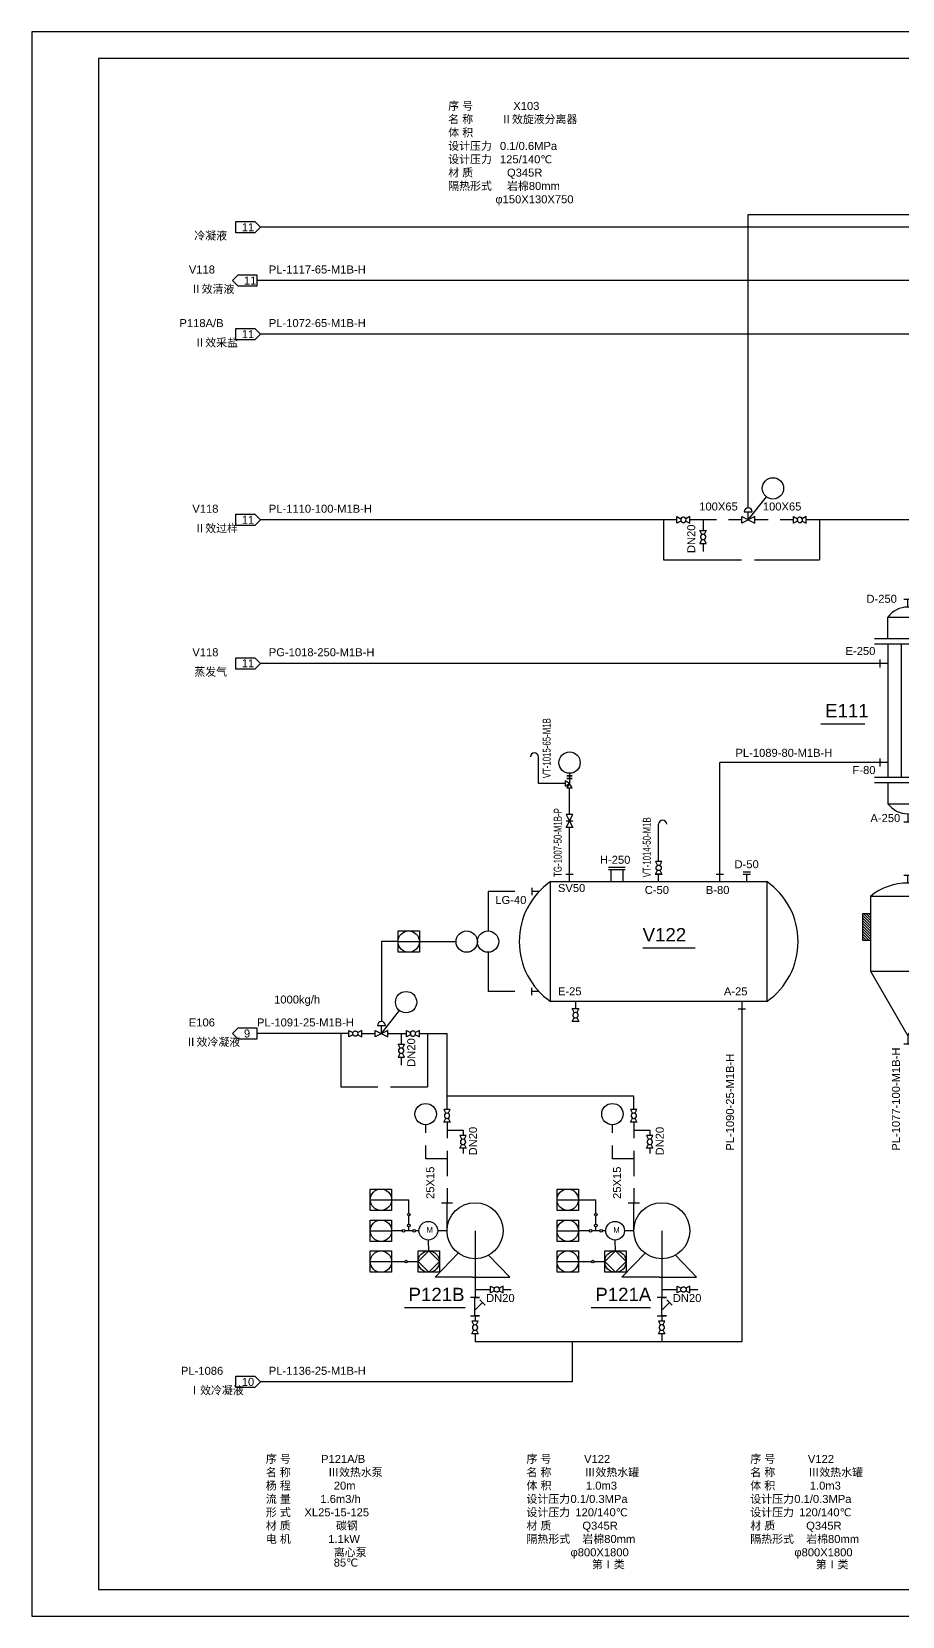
# Model space of a CAD drawing. Header units: millimetres. Extents: x 6119 to 9212, y 773 to 3028.
# Drawn here: x 6153 to 6480, y 2434 to 3028 of the extents above; entities that cross this region are included whole.
import ezdxf

# ---------------------------------------------------------------- set-up
doc = ezdxf.new("R2010")
doc.units = ezdxf.units.MM
doc.header["$LTSCALE"] = 0.5
doc.styles.get("Standard").update_dxf_attribs({"font": 'arial.ttf'})

# ---------------------------------------------------------------- blocks, each defined once
blk = doc.blocks.new('A$C6c86742b')
h = blk.add_hatch()
h.set_pattern_fill('JIS_WOOD', color=256, angle=90)
h.set_pattern_definition([(135, (-1121.0159, -487.17654), (-0.5, -0.5), [])])
h.paths.add_polyline_path([(3, 48.78), (0, 48.78), (0, 38.78), (3, 38.78)])
for p, q in [((15.5, 63.24), (18.5, 63.24)), ((17, 60.24), (17, 63.24)), ((0, 48.78), (0, 38.78)), ((0, 48.78), (3, 48.78)), ((31, 49.94), (34, 49.94)), ((34, 51.44), (34, 48.44)), ((0, 38.78), (3, 38.78)), ((3, 27.25), (17, 3)), ((17, 3), (31, 27.25)), ((15.5, 0), (18.5, 0)), ((17, 3), (17, 0))]:
    blk.add_line(p, q)
blk.add_lwpolyline([(3, 27.25), (31, 27.25), (31, 55.25), (3, 55.25)], close=True)
blk.add_arc((17, 38.1), 22.14, 50.77062, 129.22938)
blk = doc.blocks.new('A$C30e6acbd')
for p, q in [((34.77, 55.9), (41.07, 55.9)), ((34.77, 55), (41.07, 55)), ((35.67, 55), (35.67, 50.5)), ((40.17, 55), (40.17, 50.5)), ((85.28, 54.1), (87.98, 54.1)), ((6.01, 48.08), (6.01, 45.38)), ((13.07, 50.5), (94.07, 50.5)), ((13.07, 5.5), (13.07, 50.5)), ((18.82, 53.2), (21.52, 53.2)), ((20.17, 50.5), (20.17, 53.2)), ((52.22, 53.2), (54.92, 53.2)), ((53.57, 50.5), (53.57, 53.2)), ((75.11, 53.2), (77.81, 53.2)), ((76.46, 50.5), (76.46, 53.2)), ((85.28, 53.2), (87.98, 53.2)), ((86.63, 50.5), (86.63, 53.2)), ((94.07, 50.5), (94.07, 5.5)), ((8.71, 46.73), (6.01, 46.73)), ((6.01, 7.92), (6.01, 10.62)), ((8.71, 9.27), (6.01, 9.27)), ((94.07, 5.5), (13.07, 5.5)), ((23.75, 2.8), (21.05, 2.8)), ((22.4, 5.5), (22.4, 2.8)), ((83.39, 2.8), (86.09, 2.8)), ((84.74, 5.5), (84.74, 2.8))]:
    blk.add_line(p, q)
for centre, start, end in [((28.71, 28), 124.80245, 235.19755), ((78.43, 28), 304.80245, 55.19755)]:
    blk.add_arc(centre, 27.4, start, end)
blk = doc.blocks.new('A$C0952c0bb')
for p, q in [((17.4, 35.44), (21.6, 35.44)), ((19.5, 24.94), (19.5, 35.44)), ((19.5, 24.94), (16, 24.94)), ((15.03, 7.48), (23.71, 16.53)), ((43.03, 7.48), (35.09, 15.75)), ((29.03, 7.48), (15.03, 7.48)), ((29.03, 7.48), (43.03, 7.48))]:
    blk.add_line(p, q)
for centre, radius in [((30, 24.94), 10.5), ((12.5, 24.94), 3.5)]:
    blk.add_circle(centre, radius)
blk.add_text('M', height=2.1).set_placement((11.8, 24.18, 126))
blk = doc.blocks.new('A$Cfcf5278a')
h = blk.add_hatch()
h.set_pattern_fill('JIS_WOOD', color=256)
h.set_pattern_definition([(45, (-1258.7297, -590.2213), (-0.5, 0.5), [])])
h.paths.add_polyline_path([(23, 46.72), (20, 46.72), (20, 36.72), (23, 36.72)])
for p, q in [((11, 83.43), (14, 83.43)), ((12.5, 80.43), (12.5, 83.43)), ((5, 68.72), (5, 76.72)), ((5, 76.72), (20, 76.72)), ((20, 68.72), (20, 76.72)), ((0, 68.72), (25, 68.72)), ((0, 66.72), (25, 66.72)), ((5, 66.72), (5, 16.72)), ((10, 66.72), (10, 16.72)), ((15, 66.72), (15, 16.72)), ((20, 66.72), (20, 16.72)), ((2, 60.84), (2, 57.84)), ((20, 62.75), (23, 62.75)), ((23, 64.25), (23, 61.25)), ((5, 59.34), (2, 59.34)), ((23, 46.72), (20, 46.72)), ((23, 46.72), (23, 36.72)), ((23, 36.72), (20, 36.72)), ((2, 23.63), (2, 20.63)), ((5, 22.13), (2, 22.13)), ((20, 19.32), (23, 19.32)), ((23, 20.82), (23, 17.82)), ((0, 16.72), (25, 16.72)), ((0, 14.72), (25, 14.72)), ((5, 14.72), (5, 6.72)), ((20, 14.72), (20, 6.72)), ((5, 6.72), (20, 6.72)), ((11, 0), (14, 0)), ((12.5, 3), (12.5, 0))]:
    blk.add_line(p, q)
for centre, start, end in [((12.5, 71), 37.29069, 142.70931), ((12.5, 12.43), 217.29069, 322.70931)]:
    blk.add_arc(centre, 9.43, start, end)
blk = doc.blocks.new('A$Cadf2ccbb')
blk.add_lwpolyline([(1.51, 1.64), (0, 2.4), (0, 0), (1.51, 0.76, 1), (3.29, 1.64), (4.8, 2.4), (4.8, 0), (3.29, 0.76, 1.609915), (1.51, 0.76, 4.279146)], format="xyb", close=True)
blk = doc.blocks.new('A$C99887f0c')
for p, q in [((0.9, 4.2), (3.9, 4.2)), ((2.4, 1.2), (2.4, 4.2))]:
    blk.add_line(p, q)
blk.add_lwpolyline([(4.8, 2.4), (0, 0), (0, 2.4), (4.8, 0)], close=True)
blk.add_arc((2.4, 4.2), 1.5, 0, 180)
blk = doc.blocks.new('A$C68e34116')
blk.add_lwpolyline([(2.4, 2.4), (2.4, 1.2), (4.8, 2.4), (4.8, 0), (0, 2.4), (0, 0), (2.4, 1.2), (2.4, 0)])
blk = doc.blocks.new('A$Ca9a4f954')
for p, q in [((1.66, 1.66), (0, 2.62)), ((0, 2.62), (0, 0.7)), ((0, 0.7), (1.66, 1.66)), ((2.62, 4.54), (0.7, 4.54)), ((0.7, 4.54), (1.66, 4.54)), ((2.62, 3.58), (0.7, 3.58)), ((0.7, 3.58), (1.66, 3.58)), ((1.66, 1.66), (0.7, 0)), ((0.7, 0), (2.62, 0)), ((1.66, 5.5), (1.66, 4.54)), ((1.66, 4.54), (2.62, 4.54)), ((1.66, 4.54), (1.66, 3.58)), ((1.66, 3.58), (2.62, 3.58)), ((1.66, 3.58), (1.66, 1.66)), ((2.62, 0), (1.66, 1.66))]:
    blk.add_line(p, q)
blk = doc.blocks.new('A$Cb8befc21')
blk.add_lwpolyline([(0, 0, 0, 0, 0), (0, 2.4, 0, 0, 0), (4.8, 0, 0, 1.2, 0), (2.85, 0.975, 0, 0, 0), (4.8, 0, 0, 0, 0), (4.8, 2.4, 0, 0, 0)], format="xyseb")
blk = doc.blocks.new('A$C7aa2ae0a')
blk.add_lwpolyline([(0, 5.57), (0, 2.14), (0, 3.86), (2.14, 3.86), (5, 1), (4, 0), (6, 2), (5, 1), (2.14, 3.86), (6.86, 3.86), (6.86, 2.14), (6.86, 5.57)])

msp = doc.modelspace()

# ---------------------------------------------------------------- linework, layer by layer
for p, q in [((6178.4, 3018.22), (6178.4, 2444.22)), ((6984.4, 3018.22), (6178.4, 3018.22)), ((6421.98, 2849.73), (6421.98, 2959.73)), ((6421.98, 2959.73), (6656.18, 2959.73)), ((6573.59, 2954.91), (6241.68, 2954.91)), ((6515.3, 2934.91), (6241.68, 2934.91)), ((6502.7, 2914.82), (6241.68, 2914.82)), ((6421.98, 2845.23), (6428.75, 2853.86)), ((6395.25, 2845.23), (6241.68, 2845.23)), ((6390.25, 2845.23), (6390.25, 2830.23)), ((6410.05, 2845.23), (6400.05, 2845.23)), ((6405.05, 2845.23), (6405.05, 2841.23)), ((6419.58, 2845.23), (6414.58, 2845.23)), ((6429.38, 2845.23), (6424.38, 2845.23)), ((6438.9, 2845.23), (6433.9, 2845.23)), ((6565.3, 2845.23), (6443.7, 2845.23)), ((6448.7, 2845.23), (6448.7, 2830.23)), ((6405.05, 2836.43), (6405.05, 2833.43)), ((6390.25, 2830.23), (6419.48, 2830.23)), ((6424.28, 2830.23), (6448.7, 2830.23)), ((6471.26, 2791.43), (6241.68, 2791.43)), ((6343.32, 2746.4), (6343.32, 2756.4)), ((6411.28, 2712.36), (6411.28, 2754.22)), ((6471.26, 2754.22), (6411.28, 2754.22)), ((6353.32, 2746.4), (6343.32, 2746.4)), ((6354.98, 2734.74), (6354.98, 2744.74)), ((6354.98, 2712.36), (6354.98, 2729.94)), ((6388.39, 2717.16), (6388.39, 2731.12)), ((6334.43, 2705.89), (6324.43, 2705.89)), ((6324.43, 2705.89), (6324.43, 2691.16)), ((6290.69, 2687.16), (6284.5, 2687.16)), ((6284.5, 2687.16), (6284.5, 2657.16)), ((6290.69, 2687.16), (6298.69, 2687.16)), ((6298.69, 2687.16), (6312.43, 2687.16)), ((6324.43, 2683.16), (6324.43, 2668.43)), ((6334.43, 2668.43), (6324.43, 2668.43)), ((6284.5, 2652.66), (6291.27, 2661.3)), ((6419.56, 2661.96), (6419.56, 2537.08)), ((6272.3, 2652.66), (6241.68, 2652.66)), ((6269.3, 2652.66), (6269.3, 2632.66)), ((6277.1, 2652.66), (6282.1, 2652.66)), ((6286.9, 2652.66), (6293.9, 2652.66)), ((6291.9, 2652.66), (6291.9, 2648.66)), ((6298.7, 2652.66), (6309.06, 2652.66)), ((6301.7, 2652.66), (6301.7, 2632.66)), ((6309.06, 2624.26), (6309.06, 2652.66)), ((6291.9, 2643.86), (6291.9, 2640.86)), ((6269.3, 2632.66), (6283.1, 2632.66)), ((6287.9, 2632.66), (6301.7, 2632.66)), ((6379.06, 2629.26), (6309.06, 2629.26)), ((6379.06, 2624.26), (6379.06, 2629.26)), ((6301.06, 2615.46), (6301.06, 2618.46)), ((6309.06, 2619.46), (6309.06, 2613.46)), ((6309.06, 2616.46), (6315.06, 2616.46)), ((6315.06, 2616.46), (6315.06, 2614.46)), ((6371.06, 2615.46), (6371.06, 2618.46)), ((6379.06, 2619.46), (6379.06, 2613.46)), ((6379.06, 2616.46), (6385.06, 2616.46)), ((6385.06, 2616.46), (6385.06, 2614.46)), ((6301.06, 2605.66), (6301.06, 2610.66)), ((6309.06, 2608.66), (6309.06, 2599.25)), ((6315.06, 2609.66), (6315.06, 2607.66)), ((6371.06, 2605.66), (6371.06, 2610.66)), ((6379.06, 2608.66), (6379.06, 2599.25)), ((6385.06, 2609.66), (6385.06, 2607.66)), ((6309.06, 2605.66), (6301.06, 2605.66)), ((6379.06, 2605.66), (6371.06, 2605.66)), ((6280.3, 2590.39), (6288.3, 2590.39)), ((6288.3, 2590.39), (6294.8, 2590.39)), ((6294.8, 2585.26), (6294.8, 2590.39)), ((6309.06, 2594.72), (6309.06, 2589.26)), ((6350.3, 2590.39), (6358.3, 2590.39)), ((6358.3, 2590.39), (6364.8, 2590.39)), ((6364.8, 2585.26), (6364.8, 2590.39)), ((6379.06, 2594.72), (6379.06, 2589.26)), ((6294.8, 2581.26), (6294.8, 2584.26)), ((6364.8, 2581.26), (6364.8, 2584.26)), ((6280.3, 2578.76), (6288.3, 2578.76)), ((6292.3, 2578.76), (6288.3, 2578.76)), ((6296.3, 2578.76), (6293.3, 2578.76)), ((6294.8, 2578.76), (6294.8, 2580.26)), ((6298.56, 2578.76), (6297.24, 2578.76)), ((6319.56, 2578.76), (6319.56, 2553.73)), ((6350.3, 2578.76), (6358.3, 2578.76)), ((6362.3, 2578.76), (6358.3, 2578.76)), ((6366.3, 2578.76), (6363.3, 2578.76)), ((6364.8, 2578.76), (6364.8, 2580.26)), ((6368.56, 2578.76), (6367.24, 2578.76)), ((6389.56, 2578.76), (6389.56, 2553.73)), ((6302.21, 2571.18), (6302.13, 2575.26)), ((6372.21, 2571.18), (6372.13, 2575.26)), ((6280.3, 2567.18), (6288.3, 2567.18)), ((6288.3, 2567.18), (6293.21, 2567.18)), ((6294.21, 2567.18), (6298.21, 2567.18)), ((6302.21, 2571.18), (6298.21, 2567.18)), ((6298.21, 2567.18), (6302.21, 2563.18)), ((6306.21, 2567.18), (6302.21, 2571.18)), ((6302.21, 2563.18), (6306.21, 2567.18)), ((6350.3, 2567.18), (6358.3, 2567.18)), ((6358.3, 2567.18), (6363.21, 2567.18)), ((6364.21, 2567.18), (6368.21, 2567.18)), ((6372.21, 2571.18), (6368.21, 2567.18)), ((6368.21, 2567.18), (6372.21, 2563.18)), ((6376.21, 2567.18), (6372.21, 2571.18)), ((6372.21, 2563.18), (6376.21, 2567.18)), ((6319.56, 2556.73), (6325.3, 2556.73)), ((6330.1, 2556.73), (6333.1, 2556.73)), ((6389.56, 2556.73), (6395.3, 2556.73)), ((6400.1, 2556.73), (6403.1, 2556.73)), ((6319.56, 2546.88), (6319.56, 2544.88)), ((6389.56, 2546.88), (6389.56, 2544.88)), ((6319.56, 2540.08), (6319.56, 2537.08)), ((6419.56, 2537.08), (6319.56, 2537.08)), ((6356, 2537.08), (6356, 2522.08)), ((6389.56, 2540.08), (6389.56, 2537.08)), ((6356, 2522.08), (6241.68, 2522.08)), ((6178.4, 2444.22), (6984.4, 2444.22))]:
    msp.add_line(p, q)
for points in [[(6153.4, 3028.22), (6153.4, 2434.22), (6994.4, 2434.22), (6994.4, 3028.22)], [(6290.69, 2691.16), (6298.69, 2691.16), (6298.69, 2683.16), (6290.69, 2683.16)], [(6280.3, 2594.39), (6288.3, 2594.39), (6288.3, 2586.39), (6280.3, 2586.39)], [(6350.3, 2594.39), (6358.3, 2594.39), (6358.3, 2586.39), (6350.3, 2586.39)], [(6280.3, 2582.76), (6288.3, 2582.76), (6288.3, 2574.76), (6280.3, 2574.76)], [(6350.3, 2582.76), (6358.3, 2582.76), (6358.3, 2574.76), (6350.3, 2574.76)], [(6280.3, 2571.18), (6288.3, 2571.18), (6288.3, 2563.18), (6280.3, 2563.18)], [(6298.21, 2571.18), (6306.21, 2571.18), (6306.21, 2563.18), (6298.21, 2563.18)], [(6350.3, 2571.18), (6358.3, 2571.18), (6358.3, 2563.18), (6350.3, 2563.18)], [(6368.21, 2571.18), (6376.21, 2571.18), (6376.21, 2563.18), (6368.21, 2563.18)]]:
    msp.add_lwpolyline(points, close=True)
for points in [[(6241.68, 2954.91), (6239.13, 2954.91), (6237.01, 2952.79), (6229.94, 2952.79), (6229.94, 2957.03), (6237.01, 2957.03), (6239.13, 2954.91)], [(6241.68, 2934.91), (6237.81, 2934.91), (6237.81, 2932.79), (6230.74, 2932.79), (6228.61, 2934.91), (6230.74, 2937.03), (6237.81, 2937.03), (6237.81, 2934.91)], [(6241.68, 2914.82), (6239.13, 2914.82), (6237.01, 2912.7), (6229.94, 2912.7), (6229.94, 2916.95), (6237.01, 2916.95), (6239.13, 2914.82)], [(6241.68, 2845.23), (6239.13, 2845.23), (6237.01, 2843.11), (6229.94, 2843.11), (6229.94, 2847.35), (6237.01, 2847.35), (6239.13, 2845.23)], [(6241.68, 2791.43), (6239.13, 2791.43), (6237.01, 2789.31), (6229.94, 2789.31), (6229.94, 2793.55), (6237.01, 2793.55), (6239.13, 2791.43)], [(6241.68, 2652.66), (6237.81, 2652.66), (6237.81, 2650.54), (6230.74, 2650.54), (6228.61, 2652.66), (6230.74, 2654.78), (6237.81, 2654.78), (6237.81, 2652.66)], [(6241.68, 2522.08), (6239.13, 2522.08), (6237.01, 2519.96), (6229.94, 2519.96), (6229.94, 2524.2), (6237.01, 2524.2), (6239.13, 2522.08)]]:
    msp.add_lwpolyline(points)
at = {"const_width": 0.5}
for points in [[(6449.09, 2768.76), (6465.73, 2768.76)], [(6382.37, 2684.77), (6402.17, 2684.77)], [(6293.05, 2549.93), (6315.94, 2549.93)], [(6363.05, 2549.93), (6385.41, 2549.93)]]:
    msp.add_lwpolyline(points, dxfattribs=at)
at = {"ltscale": 2}
for centre in [(6431.22, 2857.01), (6354.98, 2754.24), (6316.43, 2687.16), (6324.43, 2687.16), (6293.74, 2664.44), (6301.06, 2622.46), (6371.06, 2622.46)]:
    msp.add_circle(centre, 4, dxfattribs=at)
for centre, radius in [((6294.69, 2687.16), 4), ((6284.3, 2590.39), 4), ((6354.3, 2590.39), 4), ((6294.8, 2584.76), 0.5), ((6364.8, 2584.76), 0.5), ((6284.3, 2578.76), 4), ((6292.8, 2578.76), 0.5), ((6294.8, 2580.76), 0.5), ((6296.8, 2578.76), 0.5), ((6354.3, 2578.76), 4), ((6362.8, 2578.76), 0.5), ((6364.8, 2580.76), 0.5), ((6366.8, 2578.76), 0.5), ((6284.3, 2567.18), 4), ((6293.71, 2567.18), 0.5), ((6302.21, 2567.18), 4), ((6354.3, 2567.18), 4), ((6363.71, 2567.18), 0.5), ((6372.21, 2567.18), 4)]:
    msp.add_circle(centre, radius)
for centre in [(6341.82, 2756.4), (6389.89, 2731.12)]:
    msp.add_arc(centre, 1.5, 0, 180)

# ---------------------------------------------------------------- block references
for name, p, rotation in [('A$Cadf2ccbb', (6400.05, 2846.43), 180), ('A$Cadf2ccbb', (6443.7, 2846.43), 180), ('A$Cadf2ccbb', (6406.25, 2836.43), 89.99999999999997), ('A$C68e34116', (6353.78, 2734.74), 270), ('A$Cadf2ccbb', (6356.02, 2661.96), 270), ('A$Cadf2ccbb', (6298.7, 2653.86), 180), ('A$Cadf2ccbb', (6293.1, 2643.86), 89.99999999999997), ('A$Cadf2ccbb', (6307.86, 2624.26), 270), ('A$Cadf2ccbb', (6377.86, 2624.26), 270), ('A$Cb8befc21', (6310.26, 2608.66), 90), ('A$Cadf2ccbb', (6313.86, 2614.46), 270), ('A$Cb8befc21', (6380.26, 2608.66), 90), ('A$Cadf2ccbb', (6383.86, 2614.46), 270), ('A$C7aa2ae0a', (6323.41, 2546.88), 90), ('A$C7aa2ae0a', (6393.41, 2546.88), 90), ('A$Cadf2ccbb', (6318.36, 2544.88), 270), ('A$Cadf2ccbb', (6388.36, 2544.88), 270)]:
    msp.add_blockref(name, p, dxfattribs=dict(rotation=rotation))
for name, p in [('A$C99887f0c', (6419.58, 2844.03)), ('A$Cfcf5278a', (6469.26, 2732.09)), ('A$Ca9a4f954', (6353.32, 2744.74)), ('A$C30e6acbd', (6334.82, 2659.16)), ('A$C6c86742b', (6464.76, 2648.85)), ('A$C99887f0c', (6282.1, 2651.46)), ('A$C0952c0bb', (6289.56, 2553.82)), ('A$C0952c0bb', (6359.56, 2553.82))]:
    msp.add_blockref(name, p)
at = {"xscale": -1}
for p, rotation in [((6387.19, 2712.36), 270.0000000000001), ((6272.3, 2653.86), 180), ((6325.3, 2557.93), 180), ((6395.3, 2557.93), 180)]:
    msp.add_blockref('A$Cadf2ccbb', p, dxfattribs=dict(at, rotation=rotation))

# ---------------------------------------------------------------- texts
for s, height, p in [(' 序 号', 3, (6308.34, 2998.9, 180)), ('X103', 3, (6333.9, 2998.9, 180)), (' 名 称', 3, (6308.34, 2993.9, 180)), ('Ⅱ效旋液分离器', 3, (6329.28, 2993.9, 180)), (' 体 积', 3, (6308.34, 2988.9, 180)), (' 设计压力', 3, (6308.34, 2983.9, 180)), (' 设计压力', 3, (6308.34, 2978.9, 180)), ('0.1/0.6MPa', 3, (6328.9, 2983.9, 180)), ('125/140℃', 3, (6328.9, 2978.9, 180)), (' 材 质', 3, (6308.34, 2973.9, 180)), ('Q345R', 3, (6331.54, 2973.9, 180)), (' 隔热形式', 3, (6308.34, 2968.9, 180)), ('岩棉80mm', 3, (6331.54, 2968.9, 180)), ('φ150X130X750', 3, (6327.19, 2963.9, 180)), ('冷凝液', 3, (6214.34, 2950.26, 180)), ('11', 3, (6232.14, 2953.44, 180)), ('V118', 3, (6212.29, 2937.58, 180)), ('PL-1117-65-M1B-H', 3, (6242.27, 2937.58, 180)), ('11', 3, (6232.94, 2933.44, 180)), ('Ⅱ效清液', 3, (6213.01, 2930.26, 180)), ('P118A/B', 3, (6208.78, 2917.5, 180)), ('PL-1072-65-M1B-H', 3, (6242.27, 2917.5, 180)), ('Ⅱ效采盐', 3, (6214.34, 2910.17, 180)), ('11', 3, (6232.14, 2913.35, 180)), ('100X65', 3, (6403.59, 2848.74, 180)), ('100X65', 3, (6427.44, 2848.74, 180)), ('V118', 3, (6213.61, 2847.9, 180)), ('11', 3, (6232.14, 2843.76, 180)), ('PL-1110-100-M1B-H', 3, (6242.27, 2847.9, 180)), ('Ⅱ效过样', 3, (6214.34, 2840.58, 180)), ('D-250', 3, (6466.27, 2814.14, 180)), ('V118', 3, (6213.61, 2794.11, 180)), ('11', 3, (6232.14, 2789.96, 180)), ('PG-1018-250-M1B-H', 3, (6242.27, 2794.11, 180)), ('E-250', 3, (6458.43, 2794.57, 180)), ('蒸发气', 3, (6214.34, 2786.78, 180)), ('E111', 5, (6450.8, 2771.21, 180)), ('PL-1089-80-M1B-H', 3, (6417.17, 2756.4, 180)), ('F-80', 3, (6461.05, 2749.94, 180)), ('A-250', 3, (6467.76, 2731.95, 180)), ('H-250', 3, (6366.37, 2716.31, 180)), ('D-50', 3, (6416.82, 2714.64, 180)), ('SV50', 3, (6350.63, 2705.72, 180)), ('LG-40', 3, (6327.16, 2701.25, 180)), ('C-50', 3, (6383.17, 2704.99, 180)), ('B-80', 3, (6406.07, 2704.99, 180)), ('V122', 5, (6382.38, 2687.21, 180)), ('1000kg/h', 3, (6244.25, 2663.93, 180)), ('E-25', 3, (6350.63, 2666.99, 180)), ('A-25', 3, (6412.83, 2666.99, 180)), ('E106', 3, (6212.29, 2655.34, 180)), ('PL-1091-25-M1B-H', 3, (6237.84, 2655.34, 180)), ('Ⅱ效冷凝液', 3, (6211.08, 2648.01, 180)), ('9', 3, (6232.94, 2651.19, 180)), ('P121B', 5, (6294.65, 2552.38, 180)), ('DN20', 3, (6323.69, 2552.03, 180)), ('P121A', 5, (6364.65, 2552.38, 180)), ('DN20', 3, (6393.69, 2552.03, 180)), ('PL-1086', 3, (6209.34, 2524.75, 180)), ('PL-1136-25-M1B-H', 3, (6242.27, 2524.75, 180)), ('Ⅰ效冷凝液', 3, (6212.41, 2517.42, 180)), ('10', 3, (6232.14, 2520.6, 180)), (' 序 号', 3, (6239.99, 2491.71, 180)), ('P121A/B', 3, (6261.86, 2491.71, 180)), (' 序 号', 3, (6337.68, 2491.71, 180)), (' 序 号', 3, (6421.57, 2491.71, 180)), (' 名 称', 3, (6239.99, 2486.71, 180)), ('Ⅲ效热水泵', 3, (6264.49, 2486.71, 180)), (' 名 称', 3, (6337.68, 2486.71, 180)), ('V122', 3, (6360.43, 2491.71, 180)), ('Ⅲ效热水罐', 3, (6360.61, 2486.71, 180)), (' 名 称', 3, (6421.57, 2486.71, 180)), ('V122', 3, (6444.32, 2491.71, 180)), ('Ⅲ效热水罐', 3, (6444.5, 2486.71, 180)), (' 杨 程', 3, (6239.99, 2481.71, 180)), ('20m', 3, (6266.63, 2481.71, 180)), (' 体 积', 3, (6337.68, 2481.71, 180)), ('1.0m3', 3, (6361.14, 2481.71, 180)), (' 体 积', 3, (6421.57, 2481.71, 180)), ('1.0m3', 3, (6445.03, 2481.71, 180)), (' 流 量', 3, (6239.99, 2476.71, 180)), ('1.6m3/h', 3, (6261.59, 2476.71, 180)), (' 设计压力', 3, (6337.68, 2476.71, 180)), ('0.1/0.3MPa', 3, (6355.33, 2476.71, 180)), (' 设计压力', 3, (6421.57, 2476.71, 180)), ('0.1/0.3MPa', 3, (6439.22, 2476.71, 180)), (' 形 式', 3, (6239.99, 2471.71, 180)), ('XL25-15-125', 3, (6255.62, 2471.71, 180)), (' 设计压力', 3, (6337.68, 2471.71, 180)), ('120/140℃', 3, (6357.16, 2471.71, 180)), (' 设计压力', 3, (6421.57, 2471.71, 180)), ('120/140℃', 3, (6441.05, 2471.71, 180)), (' 材 质', 3, (6239.99, 2466.71, 180)), (' 电 机', 3, (6239.99, 2461.71, 180)), ('碳钢', 3, (6267.46, 2466.71, 180)), (' 材 质', 3, (6337.68, 2466.71, 180)), (' 隔热形式', 3, (6337.68, 2461.71, 180)), ('岩棉80mm', 3, (6359.8, 2461.71, 180)), ('Q345R', 3, (6359.8, 2466.71, 180)), (' 材 质', 3, (6421.57, 2466.71, 180)), (' 隔热形式', 3, (6421.57, 2461.71, 180)), ('岩棉80mm', 3, (6443.68, 2461.71, 180)), ('Q345R', 3, (6443.68, 2466.71, 180)), ('1.1kW', 3, (6264.55, 2461.71, 180)), ('离心泵', 3, (6266.61, 2456.71, 180)), ('φ800X1800', 3, (6355.35, 2456.71, 180)), ('φ800X1800', 3, (6439.24, 2456.71, 180)), ('85℃', 3, (6266.61, 2452.87, 180)), ('第Ⅰ类', 3, (6363.37, 2452.19, 180)), ('第Ⅰ类', 3, (6447.26, 2452.19, 180))]:
    msp.add_text(s, height=height).set_placement(p)
for s, p in [('DN20', (6402.1, 2832.77, 180)), ('DN20', (6297.14, 2640.2, 180)), ('PL-1090-25-M1B-H', (6416.62, 2608.76, 180)), ('PL-1077-100-M1B-H', (6478.82, 2608.76, 180)), ('DN20', (6320.29, 2606.99, 180)), ('DN20', (6390.29, 2606.99, 180)), ('25X15', (6304.28, 2590.68, 180)), ('25X15', (6374.28, 2590.68, 180))]:
    msp.add_text(s, height=3, rotation=90).set_placement(p)
at = {"width": 0.7}
for s, p in [('VT-1015-65-M1B', (6347.91, 2748.38, 180)), ('TG-1007-50-M1B-P', (6352.05, 2711.4, 180)), ('VT-1014-50-M1B', (6385.45, 2711.23, 180))]:
    msp.add_text(s, height=3, rotation=90, dxfattribs=at).set_placement(p)

doc.saveas('drawing.dxf')
